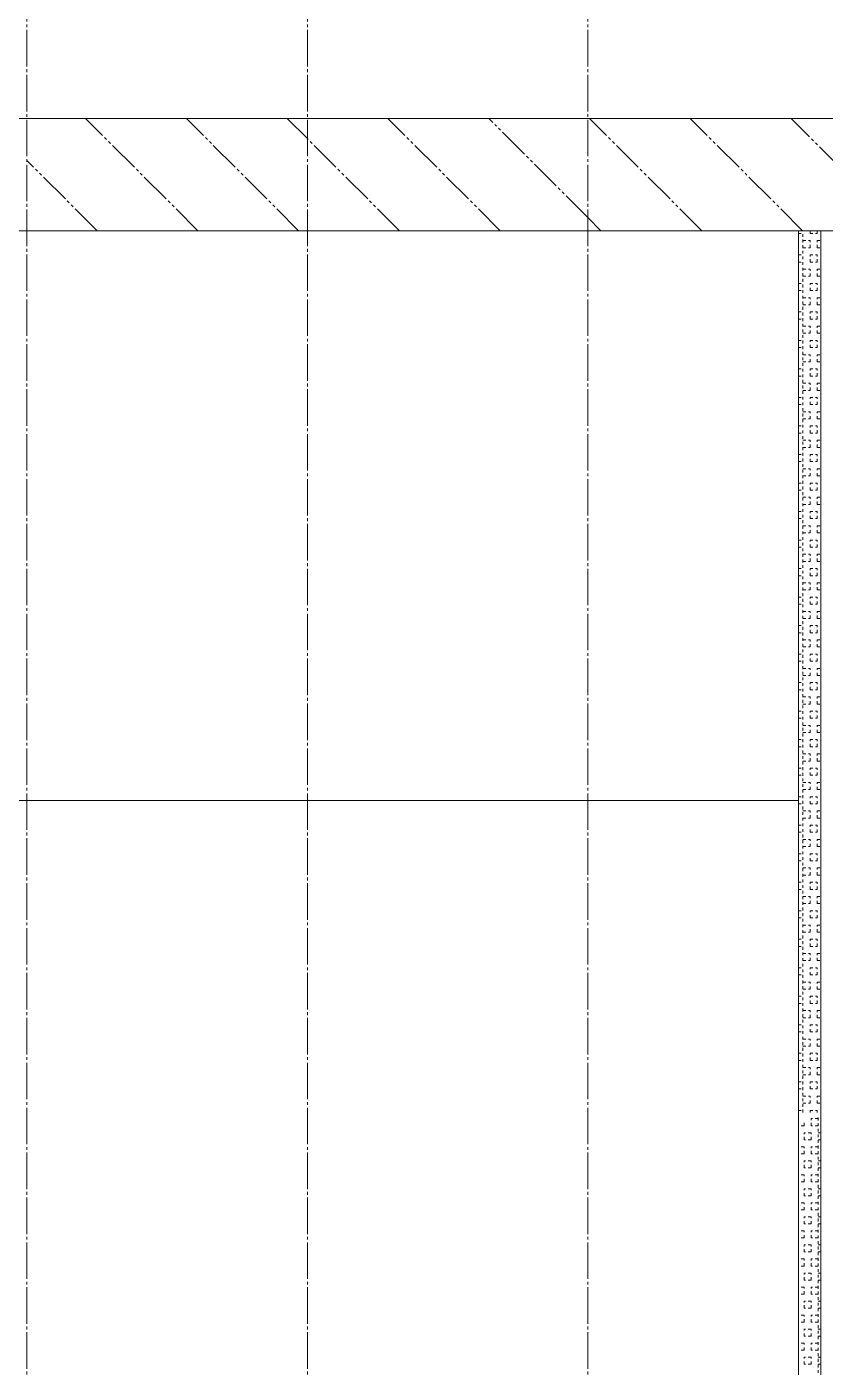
# Model space of a CAD drawing. Header units: millimetres. Extents: x 132745 to 150447, y -25377 to -12762.
# Drawn here: x 135065.9 to 135350.5, y -14886.4 to -14408.8 of the extents above; entities that cross this region are included whole.
import ezdxf

# ---------------------------------------------------------------- set-up
doc = ezdxf.new("R2010")
doc.units = ezdxf.units.MM
for name, pattern in [('AD_LTYPE1 0 mm', [16, 13, -1, 1, -1]), ('AD_LTYPE2 0 mm', [16, 11, -1, 1, -1, 1, -1]), ('AD_LTYPE3 0 mm', [2, 1, -1])]:
    doc.linetypes.add(name, pattern=pattern)
for name, color, linetype, lineweight, true_color in [('cdr_dwg1', 4, 'Continuous', 18, 0x00ffff), ('cdr_dwg3', 1, 'AD_LTYPE1 0 mm', 18, 0xff0000), ('cdr_dwg4', 3, 'AD_LTYPE2 0 mm', 18, 0x00ff00), ('cdr_dwg5', 6, 'AD_LTYPE3 0 mm', 18, 0xff00ff)]:
    doc.layers.add(name, color=color, linetype=linetype, lineweight=lineweight, true_color=true_color)

msp = doc.modelspace()

# ---------------------------------------------------------------- linework, layer by layer
at = {"layer": 'cdr_dwg1', "linetype": 'Continuous'}
for p, q in [((134815.91, -14441.471), (135504.925, -14441.471)), ((134815.91, -14481.471), (135358.217, -14481.471)), ((135340.91, -14481.471), (135340.91, -16135.337)), ((135348.91, -14481.471), (135348.91, -16135.337)), ((134799.91, -14684.471), (135340.91, -14684.471))]:
    msp.add_line(p, q, dxfattribs=at)
at = {"layer": 'cdr_dwg3', "linetype": 'AD_LTYPE1 0 mm'}
for p, q in [((135065.91, -14377.961), (135065.91, -16225.471)), ((135165.91, -14377.961), (135165.91, -16225.471)), ((135265.91, -14377.961), (135265.91, -16225.471))]:
    msp.add_line(p, q, dxfattribs=at)
at = {"layer": 'cdr_dwg4', "linetype": 'AD_LTYPE2 0 mm'}
for p, q in [((135126.88, -14481.471), (135086.88, -14441.471)), ((135162.801, -14481.471), (135122.801, -14441.471)), ((135165.91, -14448.658), (135158.722, -14441.471)), ((135234.643, -14481.471), (135194.643, -14441.471)), ((135265.91, -14476.816), (135230.565, -14441.471)), ((135306.486, -14481.471), (135266.486, -14441.471)), ((135342.407, -14481.471), (135302.407, -14441.471)), ((135356.217, -14459.361), (135338.328, -14441.471)), ((135198.722, -14481.471), (135165.91, -14448.658)), ((135090.959, -14481.471), (135065.91, -14456.421)), ((135270.565, -14481.471), (135265.91, -14476.816))]:
    msp.add_line(p, q, dxfattribs=at)
at = {"layer": 'cdr_dwg5', "linetype": 'AD_LTYPE3 0 mm'}
for p, q in [((135340.91, -14482.482), (135342.548, -14482.482)), ((135342.548, -14795.658), (135342.548, -14481.471)), ((135342.548, -14485.022), (135345.088, -14485.022)), ((135345.088, -14482.482), (135345.088, -14481.471)), ((135345.088, -14482.482), (135347.628, -14482.482)), ((135345.088, -14487.562), (135345.088, -14485.022)), ((135347.628, -14482.482), (135347.628, -14481.471)), ((135347.628, -14485.022), (135348.91, -14485.022)), ((135347.628, -14487.562), (135347.628, -14485.022)), ((135342.548, -14487.562), (135345.088, -14487.562)), ((135347.628, -14487.562), (135348.91, -14487.562)), ((135340.91, -14490.102), (135342.548, -14490.102)), ((135340.91, -14492.642), (135342.548, -14492.642)), ((135345.088, -14490.102), (135347.628, -14490.102)), ((135345.088, -14492.642), (135345.088, -14490.102)), ((135345.088, -14492.642), (135347.628, -14492.642)), ((135347.628, -14492.642), (135347.628, -14490.102)), ((135342.548, -14495.182), (135345.088, -14495.182)), ((135342.548, -14497.722), (135345.088, -14497.722)), ((135345.088, -14497.722), (135345.088, -14495.182)), ((135347.628, -14495.182), (135348.91, -14495.182)), ((135347.628, -14497.722), (135347.628, -14495.182)), ((135347.628, -14497.722), (135348.91, -14497.722)), ((135340.91, -14500.262), (135342.548, -14500.262)), ((135340.91, -14502.802), (135342.548, -14502.802)), ((135345.088, -14500.262), (135347.628, -14500.262)), ((135345.088, -14502.802), (135345.088, -14500.262)), ((135345.088, -14502.802), (135347.628, -14502.802)), ((135347.628, -14502.802), (135347.628, -14500.262)), ((135342.548, -14505.342), (135345.088, -14505.342)), ((135342.548, -14507.882), (135345.088, -14507.882)), ((135345.088, -14507.882), (135345.088, -14505.342)), ((135347.628, -14505.342), (135348.91, -14505.342)), ((135347.628, -14507.882), (135347.628, -14505.342)), ((135347.628, -14507.882), (135348.91, -14507.882)), ((135340.91, -14510.422), (135342.548, -14510.422)), ((135340.91, -14512.962), (135342.548, -14512.962)), ((135345.088, -14510.422), (135347.628, -14510.422)), ((135345.088, -14512.962), (135345.088, -14510.422)), ((135345.088, -14512.962), (135347.628, -14512.962)), ((135347.628, -14512.962), (135347.628, -14510.422)), ((135342.548, -14515.502), (135345.088, -14515.502)), ((135342.548, -14518.042), (135345.088, -14518.042)), ((135345.088, -14518.042), (135345.088, -14515.502)), ((135347.628, -14515.502), (135348.91, -14515.502)), ((135347.628, -14518.042), (135347.628, -14515.502)), ((135347.628, -14518.042), (135348.91, -14518.042)), ((135340.91, -14520.582), (135342.548, -14520.582)), ((135340.91, -14523.122), (135342.548, -14523.122)), ((135345.088, -14520.582), (135347.628, -14520.582)), ((135345.088, -14523.122), (135345.088, -14520.582)), ((135345.088, -14523.122), (135347.628, -14523.122)), ((135347.628, -14523.122), (135347.628, -14520.582)), ((135342.548, -14525.662), (135345.088, -14525.662)), ((135345.088, -14528.202), (135345.088, -14525.662)), ((135347.628, -14525.662), (135348.91, -14525.662)), ((135347.628, -14528.202), (135347.628, -14525.662)), ((135340.91, -14530.742), (135342.548, -14530.742)), ((135342.548, -14528.202), (135345.088, -14528.202)), ((135345.088, -14530.742), (135347.628, -14530.742)), ((135345.088, -14533.282), (135345.088, -14530.742)), ((135347.628, -14528.202), (135348.91, -14528.202)), ((135347.628, -14533.282), (135347.628, -14530.742)), ((135340.91, -14533.282), (135342.548, -14533.282)), ((135342.548, -14535.822), (135345.088, -14535.822)), ((135345.088, -14533.282), (135347.628, -14533.282)), ((135345.088, -14538.362), (135345.088, -14535.822)), ((135347.628, -14535.822), (135348.91, -14535.822)), ((135347.628, -14538.362), (135347.628, -14535.822)), ((135340.91, -14540.902), (135342.548, -14540.902)), ((135342.548, -14538.362), (135345.088, -14538.362)), ((135345.088, -14540.902), (135347.628, -14540.902)), ((135345.088, -14543.442), (135345.088, -14540.902)), ((135347.628, -14538.362), (135348.91, -14538.362)), ((135347.628, -14543.442), (135347.628, -14540.902)), ((135340.91, -14543.442), (135342.548, -14543.442)), ((135342.548, -14545.982), (135345.088, -14545.982)), ((135345.088, -14543.442), (135347.628, -14543.442)), ((135345.088, -14548.522), (135345.088, -14545.982)), ((135347.628, -14545.982), (135348.91, -14545.982)), ((135347.628, -14548.522), (135347.628, -14545.982)), ((135340.91, -14551.062), (135342.548, -14551.062)), ((135342.548, -14548.522), (135345.088, -14548.522)), ((135345.088, -14551.062), (135347.628, -14551.062)), ((135345.088, -14553.602), (135345.088, -14551.062)), ((135347.628, -14548.522), (135348.91, -14548.522)), ((135347.628, -14553.602), (135347.628, -14551.062)), ((135340.91, -14553.602), (135342.548, -14553.602)), ((135342.548, -14556.142), (135345.088, -14556.142)), ((135345.088, -14553.602), (135347.628, -14553.602)), ((135345.088, -14558.682), (135345.088, -14556.142)), ((135347.628, -14556.142), (135348.91, -14556.142)), ((135347.628, -14558.682), (135347.628, -14556.142)), ((135340.91, -14561.222), (135342.548, -14561.222)), ((135342.548, -14558.682), (135345.088, -14558.682)), ((135345.088, -14561.222), (135347.628, -14561.222)), ((135345.088, -14563.762), (135345.088, -14561.222)), ((135347.628, -14558.682), (135348.91, -14558.682)), ((135347.628, -14563.762), (135347.628, -14561.222)), ((135340.91, -14563.762), (135342.548, -14563.762)), ((135342.548, -14566.302), (135345.088, -14566.302)), ((135345.088, -14563.762), (135347.628, -14563.762)), ((135345.088, -14568.842), (135345.088, -14566.302)), ((135347.628, -14566.302), (135348.91, -14566.302)), ((135347.628, -14568.842), (135347.628, -14566.302)), ((135342.548, -14568.842), (135345.088, -14568.842)), ((135347.628, -14568.842), (135348.91, -14568.842)), ((135340.91, -14571.382), (135342.548, -14571.382)), ((135340.91, -14573.922), (135342.548, -14573.922)), ((135345.088, -14571.382), (135347.628, -14571.382)), ((135345.088, -14573.922), (135345.088, -14571.382)), ((135345.088, -14573.922), (135347.628, -14573.922)), ((135347.628, -14573.922), (135347.628, -14571.382)), ((135342.548, -14576.462), (135345.088, -14576.462)), ((135342.548, -14579.002), (135345.088, -14579.002)), ((135345.088, -14579.002), (135345.088, -14576.462)), ((135347.628, -14576.462), (135348.91, -14576.462)), ((135347.628, -14579.002), (135347.628, -14576.462)), ((135347.628, -14579.002), (135348.91, -14579.002)), ((135340.91, -14581.542), (135342.548, -14581.542)), ((135340.91, -14584.082), (135342.548, -14584.082)), ((135345.088, -14581.542), (135347.628, -14581.542)), ((135345.088, -14584.082), (135345.088, -14581.542)), ((135345.088, -14584.082), (135347.628, -14584.082)), ((135347.628, -14584.082), (135347.628, -14581.542)), ((135342.548, -14586.622), (135345.088, -14586.622)), ((135342.548, -14589.162), (135345.088, -14589.162)), ((135345.088, -14589.162), (135345.088, -14586.622)), ((135347.628, -14586.622), (135348.91, -14586.622)), ((135347.628, -14589.162), (135347.628, -14586.622)), ((135347.628, -14589.162), (135348.91, -14589.162)), ((135340.91, -14591.702), (135342.548, -14591.702)), ((135340.91, -14594.242), (135342.548, -14594.242)), ((135345.088, -14591.702), (135347.628, -14591.702)), ((135345.088, -14594.242), (135345.088, -14591.702)), ((135345.088, -14594.242), (135347.628, -14594.242)), ((135347.628, -14594.242), (135347.628, -14591.702)), ((135342.548, -14596.782), (135345.088, -14596.782)), ((135342.548, -14599.322), (135345.088, -14599.322)), ((135345.088, -14599.322), (135345.088, -14596.782)), ((135347.628, -14596.782), (135348.91, -14596.782)), ((135347.628, -14599.322), (135347.628, -14596.782)), ((135347.628, -14599.322), (135348.91, -14599.322)), ((135340.91, -14601.862), (135342.548, -14601.862)), ((135340.91, -14604.402), (135342.548, -14604.402)), ((135345.088, -14601.862), (135347.628, -14601.862)), ((135345.088, -14604.402), (135345.088, -14601.862)), ((135345.088, -14604.402), (135347.628, -14604.402)), ((135347.628, -14604.402), (135347.628, -14601.862)), ((135342.548, -14606.942), (135345.088, -14606.942)), ((135345.088, -14609.482), (135345.088, -14606.942)), ((135347.628, -14606.942), (135348.91, -14606.942)), ((135347.628, -14609.482), (135347.628, -14606.942)), ((135340.91, -14612.022), (135342.548, -14612.022)), ((135342.548, -14609.482), (135345.088, -14609.482)), ((135345.088, -14612.022), (135347.628, -14612.022)), ((135345.088, -14614.562), (135345.088, -14612.022)), ((135347.628, -14609.482), (135348.91, -14609.482)), ((135347.628, -14614.562), (135347.628, -14612.022)), ((135340.91, -14614.562), (135342.548, -14614.562)), ((135342.548, -14617.102), (135345.088, -14617.102)), ((135345.088, -14614.562), (135347.628, -14614.562)), ((135345.088, -14619.642), (135345.088, -14617.102)), ((135347.628, -14617.102), (135348.91, -14617.102)), ((135347.628, -14619.642), (135347.628, -14617.102)), ((135340.91, -14622.182), (135342.548, -14622.182)), ((135342.548, -14619.642), (135345.088, -14619.642)), ((135345.088, -14622.182), (135347.628, -14622.182)), ((135345.088, -14624.722), (135345.088, -14622.182)), ((135347.628, -14619.642), (135348.91, -14619.642)), ((135347.628, -14624.722), (135347.628, -14622.182)), ((135340.91, -14624.722), (135342.548, -14624.722)), ((135342.548, -14627.262), (135345.088, -14627.262)), ((135345.088, -14624.722), (135347.628, -14624.722)), ((135345.088, -14629.802), (135345.088, -14627.262)), ((135347.628, -14627.262), (135348.91, -14627.262)), ((135347.628, -14629.802), (135347.628, -14627.262)), ((135340.91, -14632.342), (135342.548, -14632.342)), ((135342.548, -14629.802), (135345.088, -14629.802)), ((135345.088, -14632.342), (135347.628, -14632.342)), ((135345.088, -14634.882), (135345.088, -14632.342)), ((135347.628, -14629.802), (135348.91, -14629.802)), ((135347.628, -14634.882), (135347.628, -14632.342)), ((135340.91, -14634.882), (135342.548, -14634.882)), ((135342.548, -14637.422), (135345.088, -14637.422)), ((135345.088, -14634.882), (135347.628, -14634.882)), ((135345.088, -14639.962), (135345.088, -14637.422)), ((135347.628, -14637.422), (135348.91, -14637.422)), ((135347.628, -14639.962), (135347.628, -14637.422)), ((135340.91, -14642.502), (135342.548, -14642.502)), ((135342.548, -14639.962), (135345.088, -14639.962)), ((135345.088, -14642.502), (135347.628, -14642.502)), ((135345.088, -14645.042), (135345.088, -14642.502)), ((135347.628, -14639.962), (135348.91, -14639.962)), ((135347.628, -14645.042), (135347.628, -14642.502)), ((135340.91, -14645.042), (135342.548, -14645.042)), ((135342.548, -14647.582), (135345.088, -14647.582)), ((135345.088, -14645.042), (135347.628, -14645.042)), ((135345.088, -14650.122), (135345.088, -14647.582)), ((135347.628, -14647.582), (135348.91, -14647.582)), ((135347.628, -14650.122), (135347.628, -14647.582)), ((135342.548, -14650.122), (135345.088, -14650.122)), ((135347.628, -14650.122), (135348.91, -14650.122)), ((135340.91, -14652.662), (135342.548, -14652.662)), ((135340.91, -14655.202), (135342.548, -14655.202)), ((135345.088, -14652.662), (135347.628, -14652.662)), ((135345.088, -14655.202), (135345.088, -14652.662)), ((135345.088, -14655.202), (135347.628, -14655.202)), ((135347.628, -14655.202), (135347.628, -14652.662)), ((135342.548, -14657.742), (135345.088, -14657.742)), ((135342.548, -14660.282), (135345.088, -14660.282)), ((135345.088, -14660.282), (135345.088, -14657.742)), ((135347.628, -14657.742), (135348.91, -14657.742)), ((135347.628, -14660.282), (135347.628, -14657.742)), ((135347.628, -14660.282), (135348.91, -14660.282)), ((135340.91, -14662.822), (135342.548, -14662.822)), ((135340.91, -14665.362), (135342.548, -14665.362)), ((135345.088, -14662.822), (135347.628, -14662.822)), ((135345.088, -14665.362), (135345.088, -14662.822)), ((135345.088, -14665.362), (135347.628, -14665.362)), ((135347.628, -14665.362), (135347.628, -14662.822)), ((135342.548, -14667.902), (135345.088, -14667.902)), ((135342.548, -14670.442), (135345.088, -14670.442)), ((135345.088, -14670.442), (135345.088, -14667.902)), ((135347.628, -14667.902), (135348.91, -14667.902)), ((135347.628, -14670.442), (135347.628, -14667.902)), ((135347.628, -14670.442), (135348.91, -14670.442)), ((135340.91, -14672.982), (135342.548, -14672.982)), ((135340.91, -14675.522), (135342.548, -14675.522)), ((135345.088, -14672.982), (135347.628, -14672.982)), ((135345.088, -14675.522), (135345.088, -14672.982)), ((135345.088, -14675.522), (135347.628, -14675.522)), ((135347.628, -14675.522), (135347.628, -14672.982)), ((135342.548, -14678.062), (135345.088, -14678.062)), ((135342.548, -14680.602), (135345.088, -14680.602)), ((135345.088, -14680.602), (135345.088, -14678.062)), ((135347.628, -14678.062), (135348.91, -14678.062)), ((135347.628, -14680.602), (135347.628, -14678.062)), ((135347.628, -14680.602), (135348.91, -14680.602)), ((135340.91, -14683.142), (135342.548, -14683.142)), ((135340.91, -14685.682), (135342.548, -14685.682)), ((135345.088, -14683.142), (135347.628, -14683.142)), ((135345.088, -14685.682), (135345.088, -14683.142)), ((135345.088, -14685.682), (135347.628, -14685.682)), ((135347.628, -14685.682), (135347.628, -14683.142)), ((135342.548, -14688.222), (135345.088, -14688.222)), ((135345.088, -14690.762), (135345.088, -14688.222)), ((135347.628, -14688.222), (135348.91, -14688.222)), ((135347.628, -14690.762), (135347.628, -14688.222)), ((135340.91, -14693.302), (135342.548, -14693.302)), ((135342.548, -14690.762), (135345.088, -14690.762)), ((135345.088, -14693.302), (135347.628, -14693.302)), ((135345.088, -14695.842), (135345.088, -14693.302)), ((135347.628, -14690.762), (135348.91, -14690.762)), ((135347.628, -14695.842), (135347.628, -14693.302)), ((135340.91, -14695.842), (135342.548, -14695.842)), ((135342.548, -14698.382), (135345.088, -14698.382)), ((135345.088, -14695.842), (135347.628, -14695.842)), ((135345.088, -14700.922), (135345.088, -14698.382)), ((135347.628, -14698.382), (135348.91, -14698.382)), ((135347.628, -14700.922), (135347.628, -14698.382)), ((135340.91, -14703.462), (135342.548, -14703.462)), ((135342.548, -14700.922), (135345.088, -14700.922)), ((135345.088, -14703.462), (135347.628, -14703.462)), ((135345.088, -14706.002), (135345.088, -14703.462)), ((135347.628, -14700.922), (135348.91, -14700.922)), ((135347.628, -14706.002), (135347.628, -14703.462)), ((135340.91, -14706.002), (135342.548, -14706.002)), ((135342.548, -14708.542), (135345.088, -14708.542)), ((135345.088, -14706.002), (135347.628, -14706.002)), ((135345.088, -14711.082), (135345.088, -14708.542)), ((135347.628, -14708.542), (135348.91, -14708.542)), ((135347.628, -14711.082), (135347.628, -14708.542)), ((135340.91, -14713.622), (135342.548, -14713.622)), ((135342.548, -14711.082), (135345.088, -14711.082)), ((135345.088, -14713.622), (135347.628, -14713.622)), ((135345.088, -14716.162), (135345.088, -14713.622)), ((135347.628, -14711.082), (135348.91, -14711.082)), ((135347.628, -14716.162), (135347.628, -14713.622)), ((135340.91, -14716.162), (135342.548, -14716.162)), ((135342.548, -14718.702), (135345.088, -14718.702)), ((135345.088, -14716.162), (135347.628, -14716.162)), ((135345.088, -14721.242), (135345.088, -14718.702)), ((135347.628, -14718.702), (135348.91, -14718.702)), ((135347.628, -14721.242), (135347.628, -14718.702)), ((135340.91, -14723.782), (135342.548, -14723.782)), ((135342.548, -14721.242), (135345.088, -14721.242)), ((135345.088, -14723.782), (135347.628, -14723.782)), ((135345.088, -14726.322), (135345.088, -14723.782)), ((135347.628, -14721.242), (135348.91, -14721.242)), ((135347.628, -14726.322), (135347.628, -14723.782)), ((135340.91, -14726.322), (135342.548, -14726.322)), ((135345.088, -14726.322), (135347.628, -14726.322)), ((135342.548, -14728.862), (135345.088, -14728.862)), ((135342.548, -14731.402), (135345.088, -14731.402)), ((135345.088, -14731.402), (135345.088, -14728.862)), ((135347.628, -14728.862), (135348.91, -14728.862)), ((135347.628, -14731.402), (135347.628, -14728.862)), ((135347.628, -14731.402), (135348.91, -14731.402)), ((135340.91, -14733.942), (135342.548, -14733.942)), ((135340.91, -14736.482), (135342.548, -14736.482)), ((135345.088, -14733.942), (135347.628, -14733.942)), ((135345.088, -14736.482), (135345.088, -14733.942)), ((135345.088, -14736.482), (135347.628, -14736.482)), ((135347.628, -14736.482), (135347.628, -14733.942)), ((135342.548, -14739.022), (135345.088, -14739.022)), ((135342.548, -14741.562), (135345.088, -14741.562)), ((135345.088, -14741.562), (135345.088, -14739.022)), ((135347.628, -14739.022), (135348.91, -14739.022)), ((135347.628, -14741.562), (135347.628, -14739.022)), ((135347.628, -14741.562), (135348.91, -14741.562)), ((135340.91, -14744.102), (135342.548, -14744.102)), ((135340.91, -14746.642), (135342.548, -14746.642)), ((135345.088, -14744.102), (135347.628, -14744.102)), ((135345.088, -14746.642), (135345.088, -14744.102)), ((135345.088, -14746.642), (135347.628, -14746.642)), ((135347.628, -14746.642), (135347.628, -14744.102)), ((135342.548, -14749.182), (135345.088, -14749.182)), ((135342.548, -14751.722), (135345.088, -14751.722)), ((135345.088, -14751.722), (135345.088, -14749.182)), ((135347.628, -14749.182), (135348.91, -14749.182)), ((135347.628, -14751.722), (135347.628, -14749.182)), ((135347.628, -14751.722), (135348.91, -14751.722)), ((135340.91, -14754.262), (135342.548, -14754.262)), ((135340.91, -14756.802), (135342.548, -14756.802)), ((135345.088, -14754.262), (135347.628, -14754.262)), ((135345.088, -14756.802), (135345.088, -14754.262)), ((135345.088, -14756.802), (135347.628, -14756.802)), ((135347.628, -14756.802), (135347.628, -14754.262)), ((135342.548, -14759.342), (135345.088, -14759.342)), ((135342.548, -14761.882), (135345.088, -14761.882)), ((135345.088, -14761.882), (135345.088, -14759.342)), ((135347.628, -14759.342), (135348.91, -14759.342)), ((135347.628, -14761.882), (135347.628, -14759.342)), ((135347.628, -14761.882), (135348.91, -14761.882)), ((135340.91, -14764.422), (135342.548, -14764.422)), ((135340.91, -14766.962), (135342.548, -14766.962)), ((135345.088, -14764.422), (135347.628, -14764.422)), ((135345.088, -14766.962), (135345.088, -14764.422)), ((135345.088, -14766.962), (135347.628, -14766.962)), ((135347.628, -14766.962), (135347.628, -14764.422)), ((135342.548, -14769.502), (135345.088, -14769.502)), ((135345.088, -14772.042), (135345.088, -14769.502)), ((135347.628, -14769.502), (135348.91, -14769.502)), ((135347.628, -14772.042), (135347.628, -14769.502)), ((135340.91, -14774.582), (135342.548, -14774.582)), ((135342.548, -14772.042), (135345.088, -14772.042)), ((135345.088, -14774.582), (135347.628, -14774.582)), ((135345.088, -14777.122), (135345.088, -14774.582)), ((135347.628, -14772.042), (135348.91, -14772.042)), ((135347.628, -14777.122), (135347.628, -14774.582)), ((135340.91, -14777.122), (135342.548, -14777.122)), ((135342.548, -14779.662), (135345.088, -14779.662)), ((135345.088, -14777.122), (135347.628, -14777.122)), ((135345.088, -14782.202), (135345.088, -14779.662)), ((135347.628, -14779.662), (135348.91, -14779.662)), ((135347.628, -14782.202), (135347.628, -14779.662)), ((135340.91, -14784.742), (135342.548, -14784.742)), ((135342.548, -14782.202), (135345.088, -14782.202)), ((135345.088, -14784.742), (135347.628, -14784.742)), ((135345.088, -14787.282), (135345.088, -14784.742)), ((135347.628, -14782.202), (135348.91, -14782.202)), ((135347.628, -14787.282), (135347.628, -14784.742)), ((135340.91, -14787.282), (135342.548, -14787.282)), ((135342.548, -14789.822), (135345.088, -14789.822)), ((135345.088, -14787.282), (135347.628, -14787.282)), ((135345.088, -14792.362), (135345.088, -14789.822)), ((135347.628, -14789.822), (135348.91, -14789.822)), ((135347.628, -14792.362), (135347.628, -14789.822)), ((135340.91, -14794.902), (135342.548, -14794.902)), ((135342.548, -14792.362), (135345.088, -14792.362)), ((135345.088, -14794.902), (135347.628, -14794.902)), ((135345.088, -14795.658), (135345.088, -14794.902)), ((135347.628, -14792.362), (135348.91, -14792.362)), ((135347.628, -14795.658), (135347.628, -14794.902)), ((135342.932, -14800.362), (135340.91, -14800.362)), ((135342.932, -14800.362), (135342.932, -14799.157)), ((135347.932, -14797.862), (135345.432, -14797.862)), ((135345.432, -14800.362), (135345.432, -14797.862)), ((135347.932, -14800.362), (135345.432, -14800.362)), ((135347.932, -15400.471), (135347.932, -14796.567)), ((135345.432, -14802.862), (135342.932, -14802.862)), ((135342.932, -14805.362), (135342.932, -14802.862)), ((135345.432, -14805.362), (135345.432, -14802.862)), ((135348.91, -14802.862), (135347.932, -14802.862)), ((135342.932, -14807.862), (135340.91, -14807.862)), ((135345.432, -14805.362), (135342.932, -14805.362)), ((135342.932, -14810.362), (135342.932, -14807.862)), ((135347.932, -14807.862), (135345.432, -14807.862)), ((135345.432, -14810.362), (135345.432, -14807.862)), ((135348.91, -14805.362), (135347.932, -14805.362)), ((135342.932, -14810.362), (135340.91, -14810.362)), ((135345.432, -14812.862), (135342.932, -14812.862)), ((135342.932, -14815.362), (135342.932, -14812.862)), ((135347.932, -14810.362), (135345.432, -14810.362)), ((135345.432, -14815.362), (135345.432, -14812.862)), ((135348.91, -14812.862), (135347.932, -14812.862)), ((135342.932, -14817.862), (135340.91, -14817.862)), ((135345.432, -14815.362), (135342.932, -14815.362)), ((135342.932, -14820.362), (135342.932, -14817.862)), ((135347.932, -14817.862), (135345.432, -14817.862)), ((135345.432, -14820.362), (135345.432, -14817.862)), ((135348.91, -14815.362), (135347.932, -14815.362)), ((135342.932, -14820.362), (135340.91, -14820.362)), ((135345.432, -14822.862), (135342.932, -14822.862)), ((135342.932, -14825.362), (135342.932, -14822.862)), ((135347.932, -14820.362), (135345.432, -14820.362)), ((135345.432, -14825.362), (135345.432, -14822.862)), ((135348.91, -14822.862), (135347.932, -14822.862)), ((135342.932, -14827.862), (135340.91, -14827.862)), ((135345.432, -14825.362), (135342.932, -14825.362)), ((135342.932, -14830.362), (135342.932, -14827.862)), ((135347.932, -14827.862), (135345.432, -14827.862)), ((135345.432, -14830.362), (135345.432, -14827.862)), ((135348.91, -14825.362), (135347.932, -14825.362)), ((135342.932, -14830.362), (135340.91, -14830.362)), ((135345.432, -14832.862), (135342.932, -14832.862)), ((135342.932, -14835.362), (135342.932, -14832.862)), ((135347.932, -14830.362), (135345.432, -14830.362)), ((135345.432, -14835.362), (135345.432, -14832.862)), ((135348.91, -14832.862), (135347.932, -14832.862)), ((135342.932, -14837.862), (135340.91, -14837.862)), ((135345.432, -14835.362), (135342.932, -14835.362)), ((135342.932, -14840.362), (135342.932, -14837.862)), ((135347.932, -14837.862), (135345.432, -14837.862)), ((135345.432, -14840.362), (135345.432, -14837.862)), ((135348.91, -14835.362), (135347.932, -14835.362)), ((135342.932, -14840.362), (135340.91, -14840.362)), ((135345.432, -14842.862), (135342.932, -14842.862)), ((135342.932, -14845.362), (135342.932, -14842.862)), ((135347.932, -14840.362), (135345.432, -14840.362)), ((135345.432, -14845.362), (135345.432, -14842.862)), ((135348.91, -14842.862), (135347.932, -14842.862)), ((135342.932, -14847.862), (135340.91, -14847.862)), ((135345.432, -14845.362), (135342.932, -14845.362)), ((135342.932, -14850.362), (135342.932, -14847.862)), ((135347.932, -14847.862), (135345.432, -14847.862)), ((135345.432, -14850.362), (135345.432, -14847.862)), ((135348.91, -14845.362), (135347.932, -14845.362)), ((135342.932, -14850.362), (135340.91, -14850.362)), ((135345.432, -14852.862), (135342.932, -14852.862)), ((135342.932, -14855.362), (135342.932, -14852.862)), ((135347.932, -14850.362), (135345.432, -14850.362)), ((135345.432, -14855.362), (135345.432, -14852.862)), ((135348.91, -14852.862), (135347.932, -14852.862)), ((135345.432, -14855.362), (135342.932, -14855.362)), ((135348.91, -14855.362), (135347.932, -14855.362)), ((135342.932, -14857.862), (135340.91, -14857.862)), ((135342.932, -14860.362), (135340.91, -14860.362)), ((135342.932, -14860.362), (135342.932, -14857.862)), ((135347.932, -14857.862), (135345.432, -14857.862)), ((135345.432, -14860.362), (135345.432, -14857.862)), ((135347.932, -14860.362), (135345.432, -14860.362)), ((135345.432, -14862.862), (135342.932, -14862.862)), ((135342.932, -14865.362), (135342.932, -14862.862)), ((135345.432, -14865.362), (135342.932, -14865.362)), ((135345.432, -14865.362), (135345.432, -14862.862)), ((135348.91, -14862.862), (135347.932, -14862.862)), ((135348.91, -14865.362), (135347.932, -14865.362)), ((135342.932, -14867.862), (135340.91, -14867.862)), ((135342.932, -14870.362), (135340.91, -14870.362)), ((135342.932, -14870.362), (135342.932, -14867.862)), ((135347.932, -14867.862), (135345.432, -14867.862)), ((135345.432, -14870.362), (135345.432, -14867.862)), ((135347.932, -14870.362), (135345.432, -14870.362)), ((135345.432, -14872.862), (135342.932, -14872.862)), ((135342.932, -14875.362), (135342.932, -14872.862)), ((135345.432, -14875.362), (135342.932, -14875.362)), ((135345.432, -14875.362), (135345.432, -14872.862)), ((135348.91, -14872.862), (135347.932, -14872.862)), ((135348.91, -14875.362), (135347.932, -14875.362)), ((135342.932, -14877.862), (135340.91, -14877.862)), ((135342.932, -14880.362), (135340.91, -14880.362)), ((135342.932, -14880.362), (135342.932, -14877.862)), ((135347.932, -14877.862), (135345.432, -14877.862)), ((135345.432, -14880.362), (135345.432, -14877.862)), ((135347.932, -14880.362), (135345.432, -14880.362)), ((135345.432, -14882.862), (135342.932, -14882.862)), ((135342.932, -14885.362), (135342.932, -14882.862)), ((135345.432, -14885.362), (135342.932, -14885.362)), ((135345.432, -14885.362), (135345.432, -14882.862)), ((135348.91, -14882.862), (135347.932, -14882.862)), ((135348.91, -14885.362), (135347.932, -14885.362))]:
    msp.add_line(p, q, dxfattribs=at)

doc.saveas('drawing.dxf')
